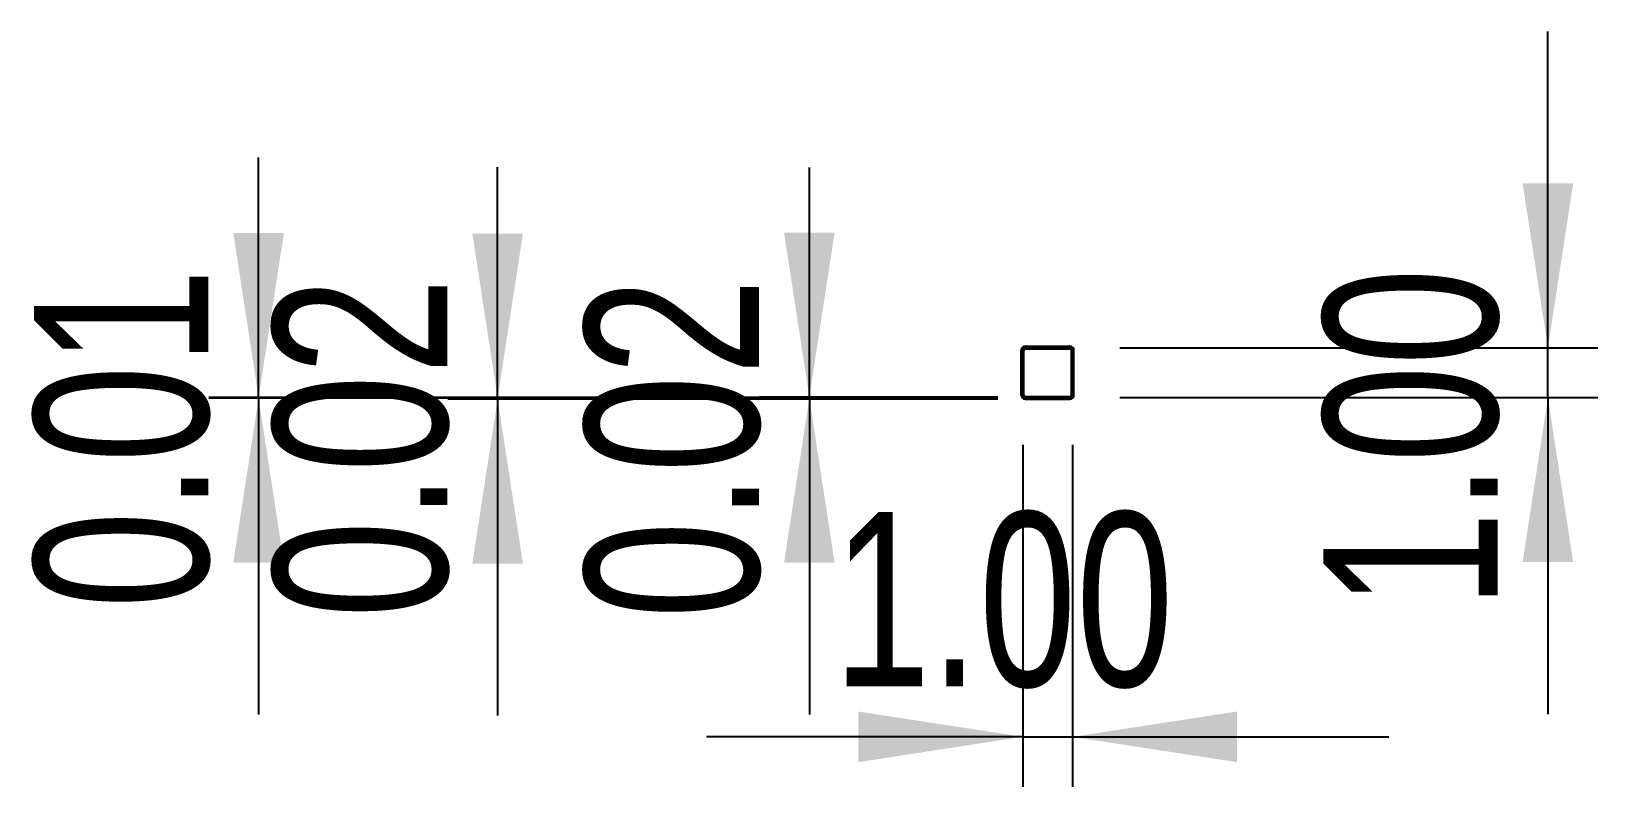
# Model space of a CAD drawing. Header units: millimetres. Extents: x 0 to 110, y 0 to 134.
# Drawn here: x 49.59 to 81.05, y 118.61 to 133.77 of the extents above; entities outside this region: 2.
import ezdxf

# ---------------------------------------------------------------- set-up
doc = ezdxf.new("R2010")
doc.units = ezdxf.units.MM
doc.layers.add('CUT', color=96, linetype='Continuous')
doc.layers.add('DIMENSIONS', color=7, linetype='Continuous')
doc.styles.add('SLDTEXTSTYLE0', font='TXT', dxfattribs={"width": 0.75})
doc.styles.add('SLDTEXTSTYLE1', font='TXT', dxfattribs={"width": 0.7})
doc.dimstyles.new('SLDDIMSTYLE0', dxfattribs={"dimtxt": 3.5, "dimasz": 3.302, "dimexe": 0, "dimexo": 0.0625, "dimgap": 0.875, "dimtad": 1, "dimrnd": 1e-09, "dimzin": 4, "dimdsep": 46, "dimtxsty": 'SLDTEXTSTYLE0', "dimsah": 1, "dimcen": 0.09, "dimadec": 0, "dimazin": 1, "dimtfac": 1, "dimtmove": 0, "dimatfit": 0, "dimfxl": 1, "dimfrac": 2, "dimtolj": 1, "dimtzin": 12, "dimarcsym": 0})
doc.dimstyles.new('SLDDIMSTYLE1', dxfattribs={"dimtxt": 3.5, "dimasz": 3.302, "dimexe": 0, "dimexo": 0.0625, "dimgap": 0.875, "dimtad": 1, "dimrnd": 1e-09, "dimdsep": 46, "dimtxsty": 'SLDTEXTSTYLE0', "dimsah": 1, "dimcen": 0.09, "dimadec": 0, "dimazin": 2, "dimtfac": 1, "dimtmove": 0, "dimatfit": 0, "dimfxl": 1, "dimfrac": 2, "dimtolj": 1, "dimtzin": 12, "dimarcsym": 0})

# ---------------------------------------------------------------- blocks, each defined once
blk = doc.blocks.new('_D')
at = {"layer": 'DIMENSIONS'}
for p, q in [((69.498, 125.467), (69.498, 118.609)), ((70.498, 125.467), (70.498, 118.609)), ((69.498, 119.609), (63.148, 119.609)), ((69.498, 119.609), (70.498, 119.609)), ((70.498, 119.609), (76.848, 119.609))]:
    blk.add_line(p, q, dxfattribs=at)
for points in [[(69.498, 119.609), (66.196, 120.117), (66.196, 119.101)], [(70.498, 119.609), (73.8, 119.101), (73.8, 120.117)]]:
    blk.add_solid(points, dxfattribs=at)
at = {"layer": 'DIMENSIONS', "insert": (65.693, 124.121), "char_height": 3.5, "attachment_point": 1, "style": 'SLDTEXTSTYLE0'}
blk.add_mtext('1.00', dxfattribs=at)
blk = doc.blocks.new('_D_1')
at = {"layer": 'DIMENSIONS'}
for p, q in [((80.046, 127.417), (80.046, 133.767)), ((71.448, 127.417), (81.046, 127.417)), ((80.046, 126.417), (80.046, 127.417)), ((71.448, 126.417), (81.046, 126.417)), ((80.046, 126.417), (80.046, 120.067))]:
    blk.add_line(p, q, dxfattribs=at)
for points in [[(80.046, 127.417), (80.554, 130.719), (79.538, 130.719)], [(80.046, 126.417), (79.538, 123.115), (80.554, 123.115)]]:
    blk.add_solid(points, dxfattribs=at)
at = {"layer": 'DIMENSIONS', "insert": (75.534, 122.184), "char_height": 3.5, "attachment_point": 1, "rotation": 90, "style": 'SLDTEXTSTYLE0'}
blk.add_mtext('1.00', dxfattribs=at)
blk = doc.blocks.new('_D_2')
at = {"layer": 'DIMENSIONS'}
for p, q in [((54.152, 126.417), (54.152, 131.235)), ((68.998, 126.417), (53.152, 126.417)), ((68.998, 126.407), (53.152, 126.407)), ((54.152, 126.407), (54.152, 126.417)), ((54.152, 126.407), (54.152, 120.057))]:
    blk.add_line(p, q, dxfattribs=at)
for points in [[(54.152, 126.417), (54.66, 129.719), (53.644, 129.719)], [(54.152, 126.407), (53.644, 123.105), (54.66, 123.105)]]:
    blk.add_solid(points, dxfattribs=at)
at = {"layer": 'DIMENSIONS', "insert": (49.64, 122.184), "char_height": 3.5, "attachment_point": 1, "rotation": 90, "style": 'SLDTEXTSTYLE0'}
blk.add_mtext('0.01', dxfattribs=at)
blk = doc.blocks.new('_D_3')
at = {"layer": 'DIMENSIONS'}
for p, q in [((58.953, 126.407), (58.953, 131.043)), ((68.998, 126.407), (57.953, 126.407)), ((68.998, 126.387), (57.953, 126.387)), ((58.953, 126.387), (58.953, 126.407)), ((58.953, 126.387), (58.953, 120.037))]:
    blk.add_line(p, q, dxfattribs=at)
for points in [[(58.953, 126.407), (59.461, 129.709), (58.445, 129.709)], [(58.953, 126.387), (58.445, 123.085), (59.461, 123.085)]]:
    blk.add_solid(points, dxfattribs=at)
at = {"layer": 'DIMENSIONS', "insert": (54.442, 121.992), "char_height": 3.5, "attachment_point": 1, "rotation": 90, "style": 'SLDTEXTSTYLE0'}
blk.add_mtext('0.02', dxfattribs=at)
blk = doc.blocks.new('_D_4')
at = {"layer": 'DIMENSIONS'}
for p, q in [((65.213, 126.427), (65.213, 131.033)), ((68.998, 126.427), (64.213, 126.427)), ((68.998, 126.407), (64.213, 126.407)), ((65.213, 126.427), (65.213, 126.407)), ((65.213, 126.407), (65.213, 120.057))]:
    blk.add_line(p, q, dxfattribs=at)
for points in [[(65.213, 126.427), (65.721, 129.729), (64.705, 129.729)], [(65.213, 126.407), (64.705, 123.105), (65.721, 123.105)]]:
    blk.add_solid(points, dxfattribs=at)
at = {"layer": 'DIMENSIONS', "insert": (60.701, 121.982), "char_height": 3.5, "attachment_point": 1, "rotation": 90, "style": 'SLDTEXTSTYLE0'}
blk.add_mtext('0.02', dxfattribs=at)

msp = doc.modelspace()

# ---------------------------------------------------------------- linework, layer by layer
at = {"layer": 'CUT'}
for p, q in [((69.548, 127.447), (70.448, 127.447)), ((69.548, 127.437), (70.448, 127.437)), ((69.548, 127.427), (70.448, 127.427)), ((69.548, 127.417), (70.448, 127.417)), ((69.548, 127.407), (70.448, 127.407)), ((69.468, 126.467), (69.468, 127.367)), ((69.478, 126.467), (69.478, 127.367)), ((69.488, 126.467), (69.488, 127.367)), ((69.498, 126.467), (69.498, 127.367)), ((69.508, 126.467), (69.508, 127.367)), ((69.518, 126.467), (69.518, 127.367)), ((69.548, 127.397), (70.448, 127.397)), ((70.478, 126.467), (70.478, 127.367)), ((70.488, 126.467), (70.488, 127.367)), ((70.498, 126.467), (70.498, 127.367)), ((70.508, 126.467), (70.508, 127.367)), ((70.518, 126.467), (70.518, 127.367)), ((70.528, 126.467), (70.528, 127.367)), ((69.548, 126.437), (70.448, 126.437)), ((69.548, 126.427), (70.448, 126.427)), ((69.548, 126.417), (70.448, 126.417)), ((69.548, 126.407), (70.448, 126.407)), ((69.548, 126.397), (70.448, 126.397)), ((69.548, 126.387), (70.448, 126.387))]:
    msp.add_line(p, q, dxfattribs=at)
for centre, radius, start, end in [((69.548, 127.367), 0.08, 90, 180), ((69.548, 127.367), 0.07, 90, 180), ((69.548, 127.367), 0.06, 90, 180), ((69.548, 127.367), 0.05, 90, 180), ((69.548, 127.367), 0.04, 90, 180), ((70.448, 127.367), 0.08, 0, 90), ((70.448, 127.367), 0.07, 0, 90), ((70.448, 127.367), 0.06, 0, 90), ((70.448, 127.367), 0.05, 0, 90), ((70.448, 127.367), 0.04, 0, 90), ((69.548, 127.367), 0.03, 90, 180), ((70.448, 127.367), 0.03, 0, 90), ((69.548, 126.467), 0.08, 180, 270), ((69.548, 126.467), 0.07, 180, 270), ((69.548, 126.467), 0.06, 180, 270), ((69.548, 126.467), 0.05, 180, 270), ((69.548, 126.467), 0.04, 180, 270), ((69.548, 126.467), 0.03, 180, 270), ((70.448, 126.467), 0.05, 270, 0), ((70.448, 126.467), 0.06, 270, 0), ((70.448, 126.467), 0.08, 270, 0), ((70.448, 126.467), 0.07, 270, 0), ((70.448, 126.467), 0.04, 270, 0), ((70.448, 126.467), 0.03, 270, 0)]:
    msp.add_arc(centre, radius, start, end, dxfattribs=at)

# ---------------------------------------------------------------- texts
at = {"color": 7, "linetype": 'Continuous', "char_height": 7.266, "attachment_point": 1, "style": 'SLDTEXTSTYLE1'}
for s, insert in [('SOLIDWORKS Educational Product.', (0, 20.265)), ('For Instructional Use Only.', (0, 9.366))]:
    msp.add_mtext(s, dxfattribs=dict(at, insert=insert))

# ---------------------------------------------------------------- dimensions: what is measured, and where the dimension line sits
at = {"layer": 'DIMENSIONS'}
for base, p1, p2, dimstyle, picture, middle in [((80.046, 127.417), (70.448, 126.417), (70.448, 127.417), 'SLDDIMSTYLE0', '_D_1', (80.046, 126.71)), ((54.152, 126.417), (69.998, 126.407), (69.998, 126.417), 'SLDDIMSTYLE1', '_D_2', (54.152, 126.71)), ((58.953, 126.407), (69.998, 126.387), (69.998, 126.407), 'SLDDIMSTYLE1', '_D_3', (58.953, 126.517)), ((65.213, 126.407), (69.998, 126.427), (69.998, 126.407), 'SLDDIMSTYLE1', '_D_4', (65.213, 126.507))]:
    dim = msp.add_linear_dim(base=base, p1=p1, p2=p2, angle=90, dimstyle=dimstyle, dxfattribs=at)
    dim.commit()
    dim.dimension.update_dxf_attribs({"geometry": picture, "text_midpoint": middle, "dimtype": 160})
dim = msp.add_linear_dim(base=(70.498, 119.609), p1=(69.498, 126.467), p2=(70.498, 126.467), dimstyle='SLDDIMSTYLE0', dxfattribs=at)
dim.commit()
dim.dimension.update_dxf_attribs({"geometry": '_D', "text_midpoint": (70.219, 119.609), "dimtype": 160})

doc.saveas('drawing.dxf')
